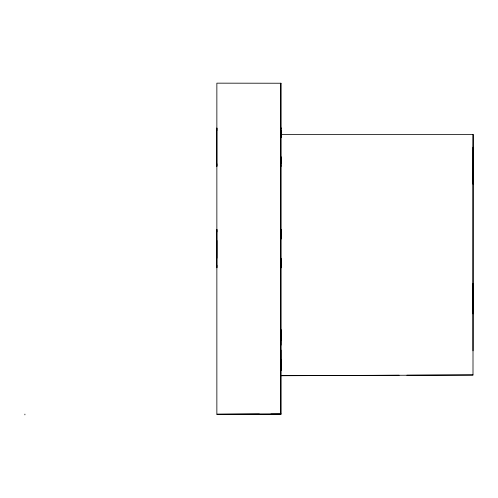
<?xml version="1.0" encoding="UTF-8"?>
<svg xmlns="http://www.w3.org/2000/svg" width="498" height="498" viewBox="0 0 498 498"><rect width="100%" height="100%" fill="white"/><g stroke="black" fill="none" stroke-linecap="round" stroke-linejoin="round"><path stroke-width="0.75" d="M216.867 258.182L216.879 229.373L216.879 231.944M216.879 240.522L216.873 267.781L216.867 265.21M399.097 375.243L280.872 375.654L280.878 414.062L280.878 83.16L280.872 375.729L473 374.994L473.1 134.423L280.972 134.448M280.978 350.069L280.972 370.537L280.972 366.74M280.972 345.139L280.978 329.614L280.978 333.467M473.019 313.865L473.025 283.449M280.916 128.652L280.891 127.98L280.953 130.588M280.909 166.407L280.884 156.789M280.94 265.241L280.953 267.837L280.884 258.188L280.947 265.266M280.953 230.082L280.947 229.404M280.916 369.261L280.916 359.662M280.978 331.55L280.978 330.896L280.922 336.474M280.972 368.651L280.972 369.304L280.916 368.607M473.019 184.21L473.094 134.416M280.972 414.131L216.954 414.311L259.377 414.087M406.878 375.218L472.994 374.988M280.972 83.234L216.86 83.16L216.86 414.236L280.878 414.062M270.943 414.075L280.972 414.062M280.884 165.741L280.884 166.394M280.884 267.14L280.94 267.812M216.873 130.544L216.873 127.974L216.867 166.382L216.867 163.811M473.019 147.252L473.019 350.822M280.953 137.616L280.916 130.569L280.891 137.585M280.947 156.82L280.947 163.854M280.959 239.021L280.891 229.379L280.897 238.984M280.978 332.353L280.978 340.495M280.972 359.712L280.965 367.804M24.9 414.131L24.9 414.84M280.953 128.017L280.953 128.671L280.953 128.017M280.922 330.853L280.922 331.506L280.922 330.853"/></g></svg>
